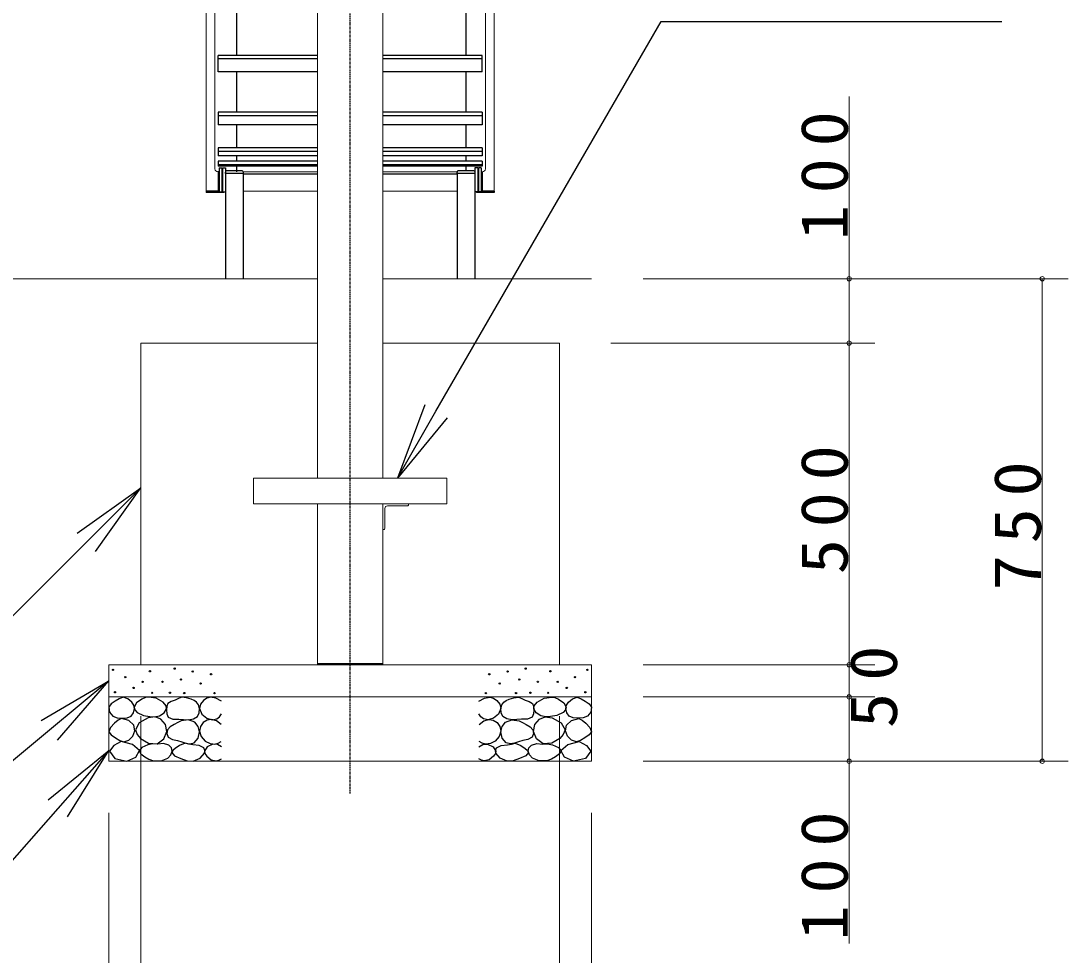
# Model space of a CAD drawing. Units: millimetres at full size. Extents: x -15630 to 0, y -2472 to 10680.
# Drawn here: x -7024 to -5397, y 2099 to 3551 of the extents above; entities that cross this region are included whole.
import ezdxf

# ---------------------------------------------------------------- set-up
doc = ezdxf.new("R2010")
doc.units = ezdxf.units.MM
doc.linetypes.add('USER2', pattern=[6, 3, -1, 1, -1])
doc.layers.add('線', color=2, linetype='Continuous', lineweight=25)
doc.layers.add('補助', color=2, linetype='Continuous', lineweight=13)
doc.styles.add('ＭＳ ゴシック', font='')
doc.styles.get('ＭＳ ゴシック').set_extended_font_data('MS Gothic')

# ---------------------------------------------------------------- blocks, each defined once
blk = doc.blocks.new('dimension_origin')
at = {"color": 0, "linetype": 'Continuous', "lineweight": -2}
blk.add_circle((0, 0), 1.25, dxfattribs=at)

msp = doc.modelspace()

# ---------------------------------------------------------------- linework, layer by layer
at = {"layer": '線', "color": 20, "linetype": 'USER2'}
msp.add_line((-6512.168, 2350), (-6512.168, 6100), dxfattribs=at)
at = {"layer": '線', "color": 7, "lineweight": 13}
for p, q in [((-6735.768, 4897.7), (-6735.768, 3286.195)), ((-6722.168, 4897.7), (-6722.168, 3320.795)), ((-6302.168, 4897.7), (-6302.168, 3320.795)), ((-6288.568, 4897.7), (-6288.568, 3286.195)), ((-6562.968, 2840), (-6562.968, 4891.7)), ((-6461.368, 2840), (-6461.368, 4891.7)), ((-6705.768, 3313.485), (-6678.568, 3313.485)), ((-6562.968, 3316.195), (-6678.653, 3316.195)), ((-6345.682, 3316.195), (-6461.368, 3316.195)), ((-6318.568, 3313.485), (-6345.768, 3313.485)), ((-6306.768, 3316.195), (-6308.568, 3316.195)), ((-6562.968, 3286.195), (-6678.568, 3286.195)), ((-6345.768, 3286.195), (-6461.368, 3286.195)), ((-6562.968, 3150), (-7792.551, 3150)), ((-6137.168, 3150), (-6461.368, 3150)), ((-6562.968, 3050), (-6837.168, 3050)), ((-6837.168, 3050), (-6837.168, 2550)), ((-6187.168, 3050), (-6461.368, 3050)), ((-6187.168, 2550), (-6187.168, 3050)), ((-6362.168, 2840), (-6662.168, 2840)), ((-6662.168, 2840), (-6662.168, 2800)), ((-6362.168, 2800), (-6362.168, 2840)), ((-6662.168, 2800), (-6362.168, 2800)), ((-6562.968, 2550), (-6562.968, 2800)), ((-6461.368, 2550), (-6461.368, 2800)), ((-6887.168, 2550), (-6887.168, 2400)), ((-6887.168, 2550), (-6137.168, 2550)), ((-6562.968, 2550), (-6461.368, 2550)), ((-6137.168, 2400), (-6137.168, 2550)), ((-6887.168, 2500), (-6137.168, 2500)), ((-6887.168, 2400), (-6137.168, 2400))]:
    msp.add_line(p, q, dxfattribs=at)
at = {"layer": '線'}
for p, q in [((-6688.968, 3618.155), (-6688.968, 3497.118)), ((-6332.618, 3618.155), (-6332.618, 3497.118)), ((-6717.168, 3471.817), (-6717.168, 3497.118)), ((-6562.968, 3497.118), (-6717.168, 3497.118)), ((-6307.168, 3497.118), (-6461.368, 3497.118)), ((-6307.168, 3471.817), (-6307.168, 3497.118)), ((-6562.968, 3492.038), (-6717.168, 3492.038)), ((-6307.168, 3492.038), (-6461.368, 3492.038)), ((-6562.968, 3471.817), (-6717.168, 3471.817)), ((-6688.968, 3471.817), (-6688.968, 3408.832)), ((-6307.168, 3471.817), (-6461.368, 3471.817)), ((-6332.618, 3471.817), (-6332.618, 3408.832)), ((-6717.168, 3408.832), (-6717.168, 3389.444)), ((-6562.968, 3408.832), (-6717.168, 3408.832)), ((-6562.968, 3403.241), (-6717.168, 3403.241)), ((-6307.168, 3408.832), (-6461.368, 3408.832)), ((-6307.168, 3403.241), (-6461.368, 3403.241)), ((-6307.168, 3408.832), (-6307.168, 3389.444)), ((-6562.968, 3389.444), (-6717.168, 3389.444)), ((-6688.968, 3389.444), (-6688.968, 3353.653)), ((-6307.168, 3389.444), (-6461.368, 3389.444)), ((-6332.618, 3389.444), (-6332.618, 3353.653)), ((-6717.168, 3353.653), (-6717.168, 3340.873)), ((-6562.968, 3353.653), (-6717.168, 3353.653)), ((-6307.168, 3353.653), (-6461.368, 3353.653)), ((-6307.168, 3353.653), (-6307.168, 3340.873)), ((-6562.968, 3347.752), (-6717.168, 3347.752)), ((-6562.968, 3340.873), (-6717.168, 3340.873)), ((-6688.968, 3340.873), (-6688.968, 3332.89)), ((-6307.168, 3347.752), (-6461.368, 3347.752)), ((-6307.168, 3340.873), (-6461.368, 3340.873)), ((-6332.618, 3340.873), (-6332.618, 3332.89)), ((-6717.168, 3332.89), (-6717.168, 3324.909)), ((-6562.968, 3332.89), (-6717.168, 3332.89)), ((-6562.968, 3326.898), (-6717.168, 3326.898)), ((-6562.968, 3324.909), (-6717.168, 3324.909)), ((-6715.768, 3322.399), (-6711.268, 3322.399)), ((-6715.768, 3322.399), (-6715.768, 3285.182)), ((-6711.268, 3322.399), (-6711.268, 3285.182)), ((-6710.268, 3322.399), (-6705.768, 3322.399)), ((-6710.268, 3322.399), (-6710.268, 3285.182)), ((-6705.768, 3322.399), (-6705.768, 3285.182)), ((-6688.968, 3324.909), (-6688.968, 3316.195)), ((-6307.168, 3332.89), (-6461.368, 3332.89)), ((-6307.168, 3326.898), (-6461.368, 3326.898)), ((-6307.168, 3324.909), (-6461.368, 3324.909)), ((-6332.618, 3324.909), (-6332.618, 3318.483)), ((-6318.568, 3322.399), (-6318.568, 3285.182)), ((-6314.068, 3322.399), (-6318.568, 3322.399)), ((-6314.068, 3322.399), (-6314.068, 3285.182)), ((-6313.068, 3322.399), (-6313.068, 3285.182)), ((-6308.568, 3322.399), (-6313.068, 3322.399)), ((-6308.568, 3322.399), (-6308.568, 3285.182)), ((-6307.168, 3332.89), (-6307.168, 3324.909)), ((-6715.768, 3316.195), (-6717.568, 3316.195)), ((-6717.168, 3316.195), (-6717.168, 3286.195)), ((-6717.168, 3313.195), (-6715.768, 3313.195)), ((-6710.268, 3316.195), (-6711.268, 3316.195)), ((-6711.268, 3313.195), (-6710.268, 3313.195)), ((-6705.768, 3313.485), (-6705.768, 3150)), ((-6678.568, 3313.485), (-6678.568, 3150)), ((-6678.568, 3313.195), (-6562.968, 3313.195)), ((-6461.368, 3313.195), (-6345.768, 3313.195)), ((-6345.768, 3313.485), (-6345.768, 3150)), ((-6318.568, 3313.485), (-6318.568, 3150)), ((-6313.068, 3316.195), (-6314.068, 3316.195)), ((-6314.068, 3313.195), (-6313.068, 3313.195)), ((-6308.568, 3313.195), (-6307.168, 3313.195)), ((-6307.168, 3316.195), (-6307.168, 3286.195)), ((-6735.768, 3286.195), (-6735.768, 3283.895)), ((-6715.768, 3286.195), (-6735.768, 3286.195)), ((-6715.768, 3286.195), (-6717.168, 3286.195)), ((-6710.268, 3286.195), (-6711.268, 3286.195)), ((-6710.268, 3286.195), (-6711.268, 3286.195)), ((-6313.068, 3286.195), (-6314.068, 3286.195)), ((-6307.168, 3286.195), (-6308.568, 3286.195)), ((-6288.568, 3286.195), (-6308.568, 3286.195)), ((-6288.568, 3286.195), (-6288.568, 3283.895)), ((-6708.568, 3283.895), (-6735.768, 3283.895)), ((-6715.768, 3285.182), (-6711.268, 3285.182)), ((-6710.268, 3285.182), (-6705.768, 3285.182)), ((-6708.568, 3285.182), (-6708.568, 3283.895)), ((-6314.068, 3285.182), (-6318.568, 3285.182)), ((-6315.768, 3285.182), (-6315.768, 3283.895)), ((-6288.568, 3283.895), (-6315.768, 3283.895)), ((-6308.568, 3285.182), (-6313.068, 3285.182)), ((-6562.968, 2552), (-6461.368, 2552))]:
    msp.add_line(p, q, dxfattribs=at)
for points in [[(-6678.568, 3313.485), (-6705.768, 3313.485), (-6705.768, 3315.483), (-6705.539, 3316.631), (-6704.889, 3317.604), (-6703.916, 3318.255), (-6702.768, 3318.483), (-6681.568, 3318.483), (-6680.42, 3318.255), (-6679.446, 3317.604), (-6678.796, 3316.631), (-6678.568, 3315.483)], [(-6318.568, 3313.485), (-6345.768, 3313.485), (-6345.768, 3315.483), (-6345.722, 3316.004), (-6345.587, 3316.509), (-6345.366, 3316.983), (-6345.066, 3317.411), (-6344.696, 3317.781), (-6344.268, 3318.081), (-6343.794, 3318.302), (-6343.289, 3318.437), (-6342.768, 3318.483), (-6321.568, 3318.483), (-6320.42, 3318.255), (-6319.446, 3317.604), (-6318.796, 3316.631), (-6318.568, 3315.483)], [(-6864.719, 2499.402), (-6871.181, 2496.862), (-6877.393, 2493.382), (-6883.251, 2489.344), (-6886.898, 2483.877), (-6885.886, 2476.294), (-6880.878, 2469.935), (-6874.013, 2467.345), (-6866.303, 2467.084), (-6858.691, 2467.688), (-6852.362, 2470.252), (-6848.61, 2475.538), (-6847.292, 2481.976), (-6848.14, 2487.181), (-6851.094, 2492.115), (-6857.254, 2496.942)], [(-6825.295, 2499.493), (-6830.2, 2498.876), (-6835.836, 2496.79), (-6843.808, 2491.002), (-6847.459, 2484.086), (-6846.584, 2480.124), (-6842.864, 2475.707), (-6833.373, 2470.934), (-6823.403, 2469.49), (-6816.052, 2469.318), (-6808.537, 2470.842), (-6800.938, 2475.456), (-6797.184, 2481.653), (-6798.154, 2486.306), (-6802.86, 2491.654), (-6813.529, 2497.861)], [(-6773.475, 2499.699), (-6778.736, 2497.47), (-6784.215, 2495.224), (-6790.37, 2492.997), (-6795.134, 2489.854), (-6797.032, 2485.463), (-6797.461, 2479.83), (-6797.166, 2473.701), (-6794.776, 2468.553), (-6787.411, 2465.683), (-6778.308, 2465.331), (-6771.025, 2464.746), (-6763.809, 2464.436), (-6755.701, 2465.815), (-6749.31, 2469.627), (-6746.611, 2475.292), (-6746.267, 2481.799), (-6747.856, 2487.512), (-6750.921, 2492.002), (-6754.324, 2494.489), (-6758.976, 2496.477), (-6766.153, 2498.656)], [(-6250.86, 2499.699), (-6245.599, 2497.47), (-6240.12, 2495.224), (-6233.965, 2492.997), (-6229.201, 2489.854), (-6227.303, 2485.463), (-6226.874, 2479.83), (-6227.169, 2473.701), (-6229.559, 2468.553), (-6236.924, 2465.683), (-6246.027, 2465.331), (-6253.31, 2464.746), (-6260.526, 2464.436), (-6268.634, 2465.815), (-6275.025, 2469.627), (-6277.724, 2475.292), (-6278.068, 2481.799), (-6276.479, 2487.512), (-6273.414, 2492.002), (-6270.012, 2494.489), (-6265.359, 2496.477), (-6258.182, 2498.656)], [(-6199.04, 2499.493), (-6194.136, 2498.876), (-6188.499, 2496.79), (-6180.528, 2491.002), (-6176.876, 2484.086), (-6177.751, 2480.124), (-6181.471, 2475.707), (-6190.962, 2470.934), (-6200.932, 2469.49), (-6208.283, 2469.318), (-6215.799, 2470.842), (-6223.397, 2475.456), (-6227.151, 2481.653), (-6226.181, 2486.306), (-6221.475, 2491.654), (-6210.806, 2497.861)], [(-6159.616, 2499.402), (-6153.154, 2496.862), (-6146.942, 2493.382), (-6141.084, 2489.344), (-6137.437, 2483.877), (-6138.449, 2476.294), (-6143.457, 2469.935), (-6150.322, 2467.345), (-6158.032, 2467.084), (-6165.644, 2467.688), (-6171.973, 2470.252), (-6175.726, 2475.538), (-6177.043, 2481.976), (-6176.195, 2487.181), (-6173.241, 2492.115), (-6167.081, 2496.942)], [(-6867.254, 2466.45), (-6872.583, 2463.657), (-6878.027, 2459.479), (-6884.475, 2452.659), (-6886.898, 2445.855), (-6883.271, 2441.027), (-6876.759, 2436.666), (-6870.122, 2432.379), (-6863.452, 2430.329), (-6855.807, 2432.776), (-6849.51, 2439.201), (-6846.404, 2447.478), (-6847.926, 2455.994), (-6856.084, 2463.245)], [(-6837.999, 2435.163), (-6825.41, 2428.307), (-6812.051, 2427.324), (-6801.767, 2434.778), (-6796.914, 2446.515), (-6799.195, 2457.293), (-6806.104, 2465.436), (-6814.929, 2468.869), (-6826.106, 2467.598), (-6839.86, 2459.543), (-6845.837, 2448.678), (-6843.202, 2441.484)], [(-6774.48, 2463.084), (-6779.973, 2460.291), (-6785.562, 2457.138), (-6791.756, 2453.53), (-6796.103, 2448.759), (-6797.093, 2443.231), (-6795.022, 2437.677), (-6788.304, 2433.918), (-6780.156, 2432.271), (-6773.738, 2430.108), (-6767.452, 2427.946), (-6761.081, 2426.919), (-6754.478, 2428.487), (-6748.3, 2435.719), (-6746.369, 2445.786), (-6748.077, 2454.29), (-6753.397, 2460.922), (-6763.468, 2464.208)], [(-6249.856, 2463.084), (-6244.362, 2460.291), (-6238.774, 2457.138), (-6232.579, 2453.53), (-6228.232, 2448.759), (-6227.242, 2443.231), (-6229.313, 2437.677), (-6236.031, 2433.918), (-6244.179, 2432.271), (-6250.597, 2430.108), (-6256.883, 2427.946), (-6263.254, 2426.919), (-6269.857, 2428.487), (-6276.035, 2435.719), (-6277.966, 2445.786), (-6276.258, 2454.29), (-6270.939, 2460.922), (-6260.867, 2464.208)], [(-6186.336, 2435.163), (-6198.926, 2428.307), (-6212.285, 2427.324), (-6222.568, 2434.778), (-6227.421, 2446.515), (-6225.141, 2457.293), (-6218.231, 2465.436), (-6209.406, 2468.869), (-6198.229, 2467.598), (-6184.475, 2459.543), (-6178.498, 2448.678), (-6181.133, 2441.484)], [(-6157.081, 2466.45), (-6151.752, 2463.657), (-6146.309, 2459.479), (-6139.86, 2452.659), (-6137.437, 2445.855), (-6141.064, 2441.027), (-6147.576, 2436.666), (-6154.213, 2432.379), (-6160.884, 2430.329), (-6168.528, 2432.776), (-6174.825, 2439.201), (-6177.931, 2447.478), (-6176.409, 2455.994), (-6168.251, 2463.245)], [(-6868.073, 2430.517), (-6879.392, 2424.498), (-6886.204, 2415.683), (-6877.717, 2404.413), (-6859.282, 2400.299), (-6844.928, 2406.41), (-6839.503, 2416.782), (-6850.285, 2425.89)], [(-6810.969, 2426.373), (-6818.504, 2426.999), (-6826.646, 2425.562), (-6835.574, 2421.504), (-6839.891, 2416.102), (-6837.204, 2411.419), (-6831.241, 2406.912), (-6824.763, 2403.069), (-6817.456, 2400.695), (-6805.608, 2400.928), (-6795.292, 2405.02), (-6790.589, 2409.827), (-6788.535, 2415.561), (-6789.594, 2420.709), (-6793.67, 2425.292), (-6802.069, 2427.832)], [(-6768.663, 2428.205), (-6777.131, 2424.61), (-6784.07, 2419.826), (-6787.094, 2417.311), (-6788.935, 2413.88), (-6784.97, 2408.391), (-6775.15, 2404.149), (-6765.411, 2400.924), (-6756.229, 2400.365), (-6745.387, 2404.869), (-6738.66, 2412.528), (-6737.852, 2416.519), (-6739.201, 2420.908), (-6746.842, 2424.685), (-6756.5, 2425.502), (-6762.729, 2426.747)], [(-6255.672, 2428.205), (-6247.204, 2424.61), (-6240.266, 2419.826), (-6237.242, 2417.311), (-6235.4, 2413.88), (-6239.366, 2408.391), (-6249.185, 2404.149), (-6258.924, 2400.924), (-6268.106, 2400.365), (-6278.948, 2404.869), (-6285.675, 2412.528), (-6286.483, 2416.519), (-6285.135, 2420.908), (-6277.493, 2424.685), (-6267.836, 2425.502), (-6261.606, 2426.747)], [(-6213.366, 2426.373), (-6205.831, 2426.999), (-6197.689, 2425.562), (-6188.761, 2421.504), (-6184.444, 2416.102), (-6187.131, 2411.419), (-6193.094, 2406.912), (-6199.573, 2403.069), (-6206.879, 2400.695), (-6218.727, 2400.928), (-6229.043, 2405.02), (-6233.746, 2409.827), (-6235.8, 2415.561), (-6234.741, 2420.709), (-6230.665, 2425.292), (-6222.267, 2427.832)], [(-6156.263, 2430.517), (-6144.943, 2424.498), (-6138.132, 2415.683), (-6146.618, 2404.413), (-6165.053, 2400.299), (-6179.407, 2406.41), (-6184.832, 2416.782), (-6174.051, 2425.89)]]:
    msp.add_lwpolyline(points, close=True, dxfattribs=at)
at = {"layer": '線', "color": 7, "lineweight": 13}
msp.add_lwpolyline([(-6461.368, 2800), (-6461.368, 2760), (-6460.368, 2760), (-6459.368, 2760.268), (-6458.636, 2761), (-6458.368, 2762), (-6458.368, 2793), (-6458.063, 2794.531), (-6457.196, 2795.828), (-6455.898, 2796.696), (-6454.368, 2797), (-6423.368, 2797), (-6423.02, 2797.03), (-6422.684, 2797.121), (-6422.368, 2797.268), (-6422.082, 2797.468), (-6421.835, 2797.714), (-6421.636, 2798), (-6421.488, 2798.316), (-6421.398, 2798.653), (-6421.368, 2799), (-6421.368, 2800)], close=True, dxfattribs=at)
at = {"layer": '線'}
for points in [[(-6712.168, 2493.299), (-6720.594, 2498.154), (-6729.277, 2499.636), (-6734.897, 2497.948), (-6740.05, 2494.249), (-6744.522, 2488.941), (-6746.387, 2482.209), (-6742.719, 2473.439), (-6734.664, 2467), (-6726.365, 2464.621), (-6719.138, 2465.733), (-6715.088, 2469.109), (-6712.168, 2473.654)], [(-6312.168, 2493.299), (-6303.741, 2498.154), (-6295.058, 2499.636), (-6289.438, 2497.948), (-6284.285, 2494.249), (-6279.813, 2488.941), (-6277.948, 2482.209), (-6281.616, 2473.439), (-6289.671, 2467), (-6297.97, 2464.621), (-6305.197, 2465.733), (-6309.247, 2469.109), (-6312.168, 2473.654)], [(-6712.484, 2457.178), (-6719.625, 2462.64), (-6727.693, 2465.099), (-6734.399, 2463.875), (-6740.367, 2460.03), (-6744.76, 2454.249), (-6746.387, 2447.039), (-6743.723, 2438.431), (-6737.515, 2431.513), (-6729.876, 2427.642), (-6722.307, 2426.761), (-6717.153, 2428.2), (-6712.484, 2430.88)], [(-6311.851, 2457.178), (-6304.71, 2462.64), (-6296.642, 2465.099), (-6289.937, 2463.875), (-6283.968, 2460.03), (-6279.576, 2454.249), (-6277.948, 2447.039), (-6280.612, 2438.431), (-6286.82, 2431.513), (-6294.459, 2427.642), (-6302.028, 2426.761), (-6307.182, 2428.2), (-6311.851, 2430.88)], [(-6712.168, 2422.642), (-6718.186, 2425.96), (-6725.475, 2426.761), (-6734.192, 2422.427), (-6738.466, 2415.671), (-6737.854, 2412.001), (-6734.981, 2407.75), (-6727.818, 2402.278), (-6720.406, 2400.462), (-6716.11, 2401.514), (-6712.168, 2403.631)], [(-6312.168, 2422.642), (-6306.149, 2425.96), (-6298.86, 2426.761), (-6290.144, 2422.427), (-6285.869, 2415.671), (-6286.481, 2412.001), (-6289.354, 2407.75), (-6296.517, 2402.278), (-6303.93, 2400.462), (-6308.226, 2401.514), (-6312.168, 2403.631)]]:
    msp.add_lwpolyline(points, dxfattribs=at)
for centre in [(-6880.561, 2542.177), (-6823.212, 2539.959), (-6784.751, 2544.091), (-6756.64, 2539.496), (-6267.695, 2539.496), (-6239.584, 2544.091), (-6201.123, 2539.959), (-6143.774, 2542.177), (-6861.551, 2530.77), (-6834.618, 2523.483), (-6803.671, 2523.549), (-6774.75, 2527.063), (-6744.477, 2520.846), (-6728.259, 2535.172), (-6296.076, 2535.172), (-6279.858, 2520.846), (-6249.585, 2527.063), (-6220.664, 2523.549), (-6189.717, 2523.483), (-6162.785, 2530.77), (-6877.393, 2507.323), (-6848.56, 2513.977), (-6819.726, 2506.373), (-6792.049, 2506.521), (-6769.885, 2505.98), (-6722.853, 2505.98), (-6301.482, 2505.98), (-6254.451, 2505.98), (-6232.286, 2506.521), (-6204.609, 2506.373), (-6175.776, 2513.977), (-6146.942, 2507.323)]:
    msp.add_circle(centre, 1, dxfattribs=at)
at = {"layer": '線', "color": 7, "lineweight": 13}
for centre, start, end in [((-6717.568, 3320.795), 180, 270), ((-6306.768, 3320.795), 270, 0)]:
    msp.add_arc(centre, 4.6, start, end, dxfattribs=at)
at = {"layer": '補助', "lineweight": 25}
for p, q in [((-6378.868, 2943.923), (-6028.949, 3550)), ((-6028.949, 3550), (-5988.949, 3550)), ((-5988.949, 3550), (-5500.17, 3550)), ((-6396.188, 2953.923), (-6438.868, 2840)), ((-6438.868, 2840), (-6378.868, 2943.923)), ((-6361.547, 2933.923), (-6438.868, 2840)), ((-6936.163, 2754.289), (-6837.168, 2825)), ((-6837.168, 2825), (-6922.02, 2740.147)), ((-6907.878, 2726.005), (-6837.168, 2825)), ((-6922.02, 2740.147), (-7187.168, 2475)), ((-6992.158, 2463.542), (-6887.168, 2525)), ((-6887.168, 2525), (-6979.354, 2448.178)), ((-6966.55, 2432.813), (-6887.168, 2525)), ((-6979.354, 2448.178), (-7187.168, 2275)), ((-6981.339, 2339.946), (-6887.168, 2416.963)), ((-6887.168, 2416.963), (-6966.305, 2326.756)), ((-6951.27, 2313.567), (-6887.168, 2416.963)), ((-6966.305, 2326.756), (-7187.168, 2075))]:
    msp.add_line(p, q, dxfattribs=at)
at = {"layer": '補助'}
for p, q in [((-5737.168, 3433.429), (-5737.168, 3047)), ((-6057.168, 3150), (-5397.168, 3150)), ((-6057.168, 3150), (-5697.168, 3150)), ((-5437.168, 3150), (-5437.168, 2400)), ((-6107.168, 3050), (-5697.168, 3050)), ((-6107.168, 3050), (-5697.168, 3050)), ((-5737.168, 3050), (-5737.168, 2550)), ((-6057.168, 2550), (-5697.168, 2550)), ((-6057.168, 2550), (-5697.168, 2550)), ((-5737.168, 2553), (-5737.168, 2497)), ((-6057.168, 2500), (-5697.168, 2500)), ((-6057.168, 2500), (-5697.168, 2500)), ((-5737.168, 2503), (-5737.168, 2116.571)), ((-6837.168, 2470), (-6837.168, 1960)), ((-6187.168, 2470), (-6187.168, 1960)), ((-6057.168, 2400), (-5397.168, 2400)), ((-6057.168, 2400), (-5697.168, 2400)), ((-6887.168, 2320), (-6887.168, 1660)), ((-6137.168, 2320), (-6137.168, 1660))]:
    msp.add_line(p, q, dxfattribs=at)

# ---------------------------------------------------------------- block references
at = {"layer": '補助', "xscale": 2.67, "yscale": 2.67}
for p, rotation in [((-5737.168, 3150), 90), ((-5437.168, 3150), 270), ((-5737.168, 3050), 270), ((-5737.168, 3050), 270), ((-5737.168, 2550), 90), ((-5737.168, 2550), 90), ((-5737.168, 2500), 90), ((-5737.168, 2500), 270), ((-5737.168, 2400), 270), ((-5437.168, 2400), 90)]:
    msp.add_blockref('dimension_origin', p, dxfattribs=dict(at, rotation=rotation))

# ---------------------------------------------------------------- texts
at = {"layer": '補助', "char_height": 73.31, "rotation": 90, "style": 'ＭＳ ゴシック'}
for s, insert, attachment_point in [('\\T1.33;\\W1.1;100', (-5738.168, 3319.143), 8), ('\\T1.33;\\W1.1;500', (-5738.168, 2800), 8), ('\\T1.33;\\W1.1;750', (-5438.168, 2775), 8), ('\\T1.34;\\W1.1;50', (-5736.168, 2525), 2), ('\\T1.33;\\W1.1;100', (-5738.168, 2230.857), 8)]:
    msp.add_mtext(s, dxfattribs=dict(at, insert=insert, attachment_point=attachment_point))

doc.saveas('drawing.dxf')
